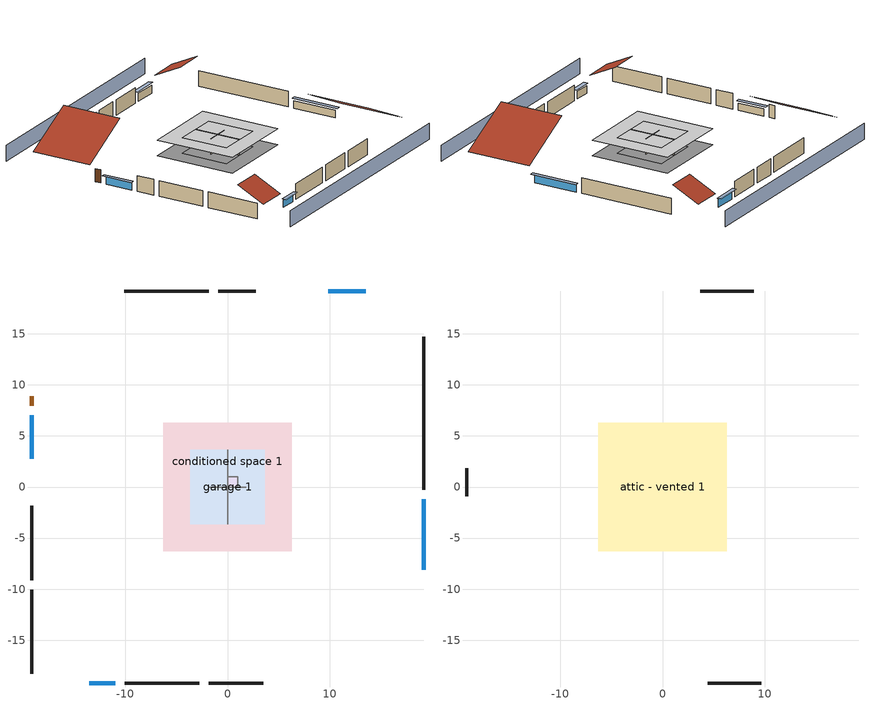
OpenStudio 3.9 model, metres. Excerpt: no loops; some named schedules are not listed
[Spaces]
garage 1
 floor foundation (Slab1 construction): -3.66,-3.66 -3.66,3.66 3.66,3.66 3.66,-3.66 z0
 wall outside (Wall1 construction): -10.07,-19.18 -2.75,-19.18 z0:2.44
 wall outside (Wall2 construction): -19.18,-1.82 -19.18,-9.14 z0:2.44
 wall outside (Wall12 construction): 2.76,19.18 -0.9,19.18 z0:2.44
 wall to conditioned space 1 (Wall5 construction Reversed): 0,-3.66 0,3.66 z0:2.44
 wall to conditioned space 1 (Wall6 construction Reversed): 1.83,0 -1.83,0 z0:2.44
conditioned space 1
 floor foundation (Slab2 construction): -6.28,-6.28 -6.28,6.28 6.28,6.28 6.28,-6.28 z0
 wall outside (Wall3 construction): 19.18,-0.26 19.18,14.68 z0:2.44
 wall outside (Wall4 construction): -1.82,-19.18 3.48,-19.18 z0:2.44
 wall outside (Wall7 construction): -19.18,-10.07 -19.18,-18.25 z0:2.44
 wall outside (Wall8 construction): -1.82,19.18 -10.13,19.18 z0:2.44
 wall outside (AdiabaticWallConstruction): 19.18,-8.1 19.18,-1.19 z0:1.16; -13.52,-19.18 -10.99,-19.18 / -19.18,7.02 -19.18,2.78 z0:1.13; 13.52,19.18 9.87,19.18 z0:1.22
 wall outside (AdiabaticWallConstruction 1): -19.18,8.86 -19.18,7.95 z0:2.03
 window (WindowConstruction): 19.18,-8.1 19.18,-1.19 z0:1.16
 window (WindowConstruction 1): -13.52,-19.18 -11,-19.18 z0:1.13
 window (WindowConstruction 2): -19.18,7.02 -19.18,2.78 z0:1.13
 window (WindowConstruction 3): 13.52,19.18 9.87,19.18 z0:1.22
 door (Door): -19.18,8.86 -19.18,7.95 z0:2.03
central ac and furnace airloop ret air space
 floor adiabatic (AdiabaticConst): 0,0 0,1 1,1 1,0 z0
 wall adiabatic (AdiabaticConst): 0,1 0,0 1,0 1,1 0,1 z0:1
 ceiling adiabatic (AdiabaticConst): 1,0 1,1 0,1 0,0 z1
attic - vented 1
 floor to garage 1 (Floor1 construction): -3.66,-3.66 -3.66,3.66 3.66,3.66 3.66,-3.66 z2.44
 floor to conditioned space 1 (Floor2 construction Reversed): -6.28,-6.28 -6.28,6.28 6.28,6.28 6.28,-6.28 z2.44
 wall outside (Wall9 construction): 4.41,-19.18 9.66,-19.18 z0:2.44
 wall outside (Wall10 construction): 8.94,19.18 3.69,19.18 z0:2.44
 wall outside (Wall11 construction): -19.18,1.85 -19.18,-0.9 z0:2.44
 roof outside (Roof1 construction): 19.18,-9.03,2.44 10.1,-9.03,6.98 10.1,-19.18,6.98 19.18,-19.18,2.44
 roof outside (Roof2 construction): -14.45,-19.18,2.44 -14.45,-14.95,4.56 -19.18,-14.95,4.56 -19.18,-19.18,2.44
 roof outside (Roof3 construction): 14.45,19.18,2.44 14.45,14.95,4.56 19.18,14.95,4.56 19.18,19.18,2.44
 roof outside (Roof4 construction): -19.18,9.79,2.44 -10.78,9.79,6.64 -10.78,19.18,6.64 -19.18,19.18,2.44
shading: 19.18,23.75 -19.18,23.75 / -19.18,-23.75 19.18,-23.75 z0:2.44; 19.18,-0.89 19.18,-8.4 19.79,-8.4 19.79,-0.89 z1.46; -10.69,-19.18 -13.82,-19.18 -13.82,-19.79 -10.69,-19.79 z1.43; -19.18,2.47 -19.18,7.32 -19.79,7.32 -19.79,2.47 z1.43; 9.57,19.18 13.82,19.18 13.82,19.79 9.57,19.79 z1.52
[Site]
Portland Intl Arpt_OR: Latitude {deg}=45.59; Longitude {deg}=-122.6; Time Zone {hr}=-8; Elevation {m}=33; Terrain=Suburbs; Keep Site Location Information=Yes
[Site:GroundTemperature:Shallow]
10.2558, 8.96328, 8.85977, 9.47314, 11.9355, 14.3863, 16.5111, 17.8571, 17.9714, 16.8767, 14.8061, 12.4304
[Site:WaterMainsTemperature]
Calculation Method=Schedule; Temperature Schedule=mains temperature schedule
[Building]
Building 1
[Material] Roughness=Rough
Name | Thickness {m} | Conductivity {W/m-K} | Density {kg/m3} | Specific Heat {J/kg-K} | Thermal Absorptance | Solar Absorptance | Visible Absorptance
slate or tile shingles | 0.01905 | 0.840978 | 1899.972 | 799.717 | 0.9 | 0.75 | 0.75
roof rigid ins | 0.00329814 | 0.029427 | 32.04 | 1214.23 | 0.9 | 0.7 | 0.7
osb sheathing 0.5 in. | 0.0127 | 0.115458 | 512.64 | 1214.23 | 0.9 | 0.6 | 0.6
wood siding | 0.0254 | 0.102417 | 544.68 | 1172.36 | 0.9 | 0.85 | 0.85
osb sheathing 0.5 in. 1 | 0.0127 | 0.115458 | 512.64 | 1214.23 | 0.9 | 0.7 | 0.7
wall stud and cavity | 0.1397 | 0.727959 | 139.0536 | 1170.24 | 0.9 | 0.6 | 0.6
wall stud and cavity 1 | 0.1397 | 0.0951301 | 139.0536 | 1170.24 | 0.9 | 0.7 | 0.7
gypsum board | 0.0127 | 0.160291 | 801 | 837.4 | 0.9 | 0.6 | 0.6
osb sheathing 0.5 in. 2; osb sheathing 0.5 in. 3 | 0.0127 | 0.115458 | 512.64 | 1214.23
wall stud and cavity 2 | 0.1397 | 0.0856282 | 139.0536 | 1170.24 | 0.9 | 0.7 | 0.7
ceiling stud and cavity | 0.1397 | 1.39189 | 65.682 | 1177.47 | 0.9 | 0.7 | 0.7
ceiling stud and cavity 1 | 0.1397 | 0.118061 | 65.682 | 1177.47 | 0.9 | 0.7 | 0.7
concrete 4.0 in. | 0.1016 | 1.803125 | 2242.8 | 837.4 | 0.9 | 0.7 | 0.7
floor covering | 0.0127 | 0.0450781 | 54.468 | 1339.84 | 0.9 | 0.9 | 0.9
wood siding 1; wood siding 2 | 0.0254 | 0.102417 | 544.68 | 1172.36
wall rigid ins | 0.512978 | 0.029427 | 32.04 | 1214.23 | 0.9 | 0.7 | 0.7
wall stud and cavity 3 | 0.0889 | 0.380278 | 52.3479 | 1209.89 | 0.9 | 0.7 | 0.7
door material | 0.04445 | 0.0612267 | 512.64 | 1214.23 | 0.9 | 0.7 | 0.7
wall stud and cavity 4 | 0.0889 | 0.391764 | 83.0341 | 1211.67 | 0.9 | 0.7 | 0.7
furniture material conditioned space 1; furniture material garage 1 | 0.1524 | 0.115458 | 640.8 | 1214.23 | 0.9 | 0.6 | 0.6
[Construction]
Roof1 construction; Roof2 construction; Roof3 construction; Roof4 construction: slate or tile shingles, roof rigid ins, osb sheathing 0.5 in.
Wall1 construction; Wall2 construction: wood siding, osb sheathing 0.5 in. 1, wall stud and cavity
Wall3 construction; Wall4 construction: wood siding, osb sheathing 0.5 in. 1, wall stud and cavity 1, gypsum board
Wall5 construction Reversed: gypsum board, wall stud and cavity 2, osb sheathing 0.5 in. 2
Wall6 construction Reversed: gypsum board, wall stud and cavity 2, osb sheathing 0.5 in. 3
Wall7 construction; Wall8 construction: wood siding, osb sheathing 0.5 in. 3, wall stud and cavity 1, gypsum board
Wall9 construction; Wall10 construction; Wall11 construction; Wall12 construction: wood siding, osb sheathing 0.5 in. 3, wall stud and cavity
Floor1 construction: ceiling stud and cavity
Floor2 construction Reversed: gypsum board, ceiling stud and cavity 1
Slab1 construction: concrete 4.0 in.
Slab2 construction: concrete 4.0 in., floor covering
WindowConstruction; WindowConstruction 1; WindowConstruction 2; WindowConstruction 3: WindowMaterial
AdiabaticWallConstruction: wood siding 1, wall rigid ins, wall stud and cavity 3, gypsum board
Door: door material
AdiabaticWallConstruction 1: wood siding 2, wall rigid ins, wall stud and cavity 3, gypsum board
PartitionWallConstruction: gypsum board, wall stud and cavity 4, gypsum board
furniture construction conditioned space 1: furniture material conditioned space 1
furniture construction garage 1: furniture material garage 1
AdiabaticConst: Adiabatic
[WindowMaterial:SimpleGlazingSystem]
WindowMaterial: U-Factor {W/m2-K}=4.31528; Solar Heat Gain Coefficient=0.67
[Material:NoMass]
Adiabatic: Roughness=Rough; Thermal Resistance {m2-K/W}=176.1
[ThermalZone] Multiplier=1; Use Ideal Air Loads=No
Name | Volume {m3} | Thermostat
conditioned space | 384.656 | conditioned space temperature setpoint
attic - vented | 228.873
garage | 130.484
central ac and furnace airloop ret air zone | 1
[Sizing:Zone] Zone Cooling Design Supply Air Temperature Input Method=SupplyAirTemperature; Zone Cooling Design Supply Air Temperature {C}=14; Zone Cooling Design Supply Air Temperature Difference {deltaC}=11.11; Zone Heating Design Supply Air Temperature Input Method=SupplyAirTemperature; Zone Heating Design Supply Air Temperature {C}=40; Zone Heating Design Supply Air Temperature Difference {deltaC}=11.11; Zone Cooling Design Supply Air Humidity Ratio {kg-H2O/kg-air}=0.0085; Zone Heating Design Supply Air Humidity Ratio {kg-H2O/kg-air}=0.008; Cooling Design Air Flow Method=DesignDay; Heating Design Air Flow Method=DesignDay; Account for Dedicated Outdoor Air System=No; Dedicated Outdoor Air System Control Strategy=NeutralSupplyAir; Dedicated Outdoor Air Low Setpoint Temperature for Design {C}=autosize; Dedicated Outdoor Air High Setpoint Temperature for Design {C}=autosize; Zone Load Sizing Method=Sensible Load Only No Latent Load; Zone Latent Cooling Design Supply Air Humidity Ratio Input Method=HumidityRatioDifference; Zone Cooling Design Supply Air Humidity Ratio Difference {kgWater/kgDryAir}=0.005; Zone Latent Heating Design Supply Air Humidity Ratio Input Method=HumidityRatioDifference; Zone Humidification Design Supply Air Humidity Ratio Difference {kgWater/kgDryAir}=0.005; Sizing Option=Coincident
attic - vented; garage; central ac and furnace airloop ret air zone
[Space]
Name | Thermal Zone | Volume {m3}
conditioned space 1 | conditioned space | 384.656
attic - vented 1 | attic - vented | 228.873
garage 1 | garage | 130.484
central ac and furnace airloop ret air space | central ac and furnace airloop ret air zone
[ThermostatSetpoint:DualSetpoint]
conditioned space temperature setpoint: Heating Setpoint Temperature Schedule=heating setpoint; Cooling Setpoint Temperature Schedule=cooling setpoint; Temperature Difference Between Cutout And Setpoint {deltaC}=0
[Foundation:Kiva] Wall Height Above Grade {m}=0.1016; Wall Depth Below Slab {m}=0.2032
Name | Initial Indoor Air Temperature {C}
Foundation Kiva 1 | 13.4258
Foundation Kiva 2 | 20
[Foundation:Kiva:Settings]
Soil Conductivity {W/m-K}=1.3848; Soil Density {kg/m3}=1842.3; Soil Specific Heat {J/kg-K}=418.7; Ground Solar Absorptivity=0.9; Ground Thermal Absorptivity=0.9; Ground Surface Roughness {m}=0.03; Far-Field Width {m}=40; Deep-Ground Boundary Condition=ZeroFlux; Deep-Ground Depth {m}=40; Minimum Cell Dimension {m}=0.2; Maximum Cell Growth Coefficient=3; Simulation Timestep=Timestep
[SurfaceProperty:ExposedFoundationPerimeter] Exposed Perimeter Calculation Method=TotalExposedPerimeter
Name | Total Exposed Perimeter {m}
Slab1 | 18.288
Slab2 | 45.72
[SurfaceProperty:IncidentSolarMultiplier] Incident Solar Multiplier=1; Incident Solar Multiplier Schedule=trans schedule winter=0.85 summer=0.7
Window1; Window2; Window3; Window4
[InternalMass:Definition] Design Level Calculation Method=SurfaceArea
Name | Construction | Surface Area {m2}
partition wall mass | PartitionWallConstruction | 157.749
furniture mass conditioned space 1 | furniture construction conditioned space 1 | 63.09974
furniture mass garage 1 | furniture construction garage 1 | 5.35122
[InternalMass] Multiplier=1
Name | Internal Mass Definition | Space or SpaceType
partition wall mass | partition wall mass | conditioned space 1
furniture mass conditioned space 1 | furniture mass conditioned space 1 | conditioned space 1
furniture mass garage 1 | furniture mass garage 1 | garage 1
[Fan:SystemModel]
central ac and furnace supply fan: Availability Schedule=Always On Discrete; Design Maximum Air Flow Rate {m3/s}=0.427112; Speed Control Method=Discrete; Electric Power Minimum Flow Rate Fraction=0.2; Design Pressure Rise {Pa}=500; Motor Efficiency=1; Motor In Air Stream Fraction=1; Design Electric Power Consumption {W}=autosize; Design Power Sizing Method=PowerPerFlow; Electric Power Per Unit Flow Rate {W/(m3/s)}=794.58; Electric Power Per Unit Flow Rate Per Unit Pressure {W-s/m3-Pa}=1.66667; Fan Total Efficiency=0.7; Motor Loss Radiative Fraction=0; Speed Flow Fraction 1=0.92376; Speed Electric Power Fraction 1=0.78827; Speed Flow Fraction 2=1; Speed Electric Power Fraction 2=1
[EnergyManagementSystem:Sensor]
Name | Output Variable or Output Meter Index Key | Output Variable or Output Meter
central_ac_and_furnace_supply_fan_s; central_ac_and_furnace_supply_fan_s_1 | central ac and furnace supply fan | Fan Electricity Energy
water_heater_amb_temp; fridge_tin_s_1 | garage | Zone Mean Air Temperature
water_heater_amb_rh | garage | Zone Air Relative Humidity
water_heater_T_set | water heater setpoint | Schedule Value
out_pb_s |  | Site Outdoor Air Barometric Pressure
out_wt_s |  | Site Outdoor Air Humidity Ratio
site_vw_s |  | Site Wind Speed
cool_season | cooling season schedule | Schedule Value
central_ac_and_furnace_airloop_Fan_RTF_s | central ac and furnace supply fan | Fan Runtime Fraction Speed 1
central_ac_and_furnace_airloop_Fan_RTF_s_1 | central ac and furnace supply fan | Fan Runtime Fraction Speed 2
central_ac_and_furnace_airloop_AH_MFR_s | Node 8 | System Node Mass Flow Rate
central_ac_and_furnace_airloop_AH_VFR_s | Node 8 | System Node Current Density Volume Flow Rate
central_ac_and_furnace_airloop_AH_Tout_s | Node 8 | System Node Temperature
central_ac_and_furnace_airloop_AH_Wout_s | Node 8 | System Node Humidity Ratio
central_ac_and_furnace_airloop_RA_T_s | Node 11 | System Node Temperature
central_ac_and_furnace_airloop_Ra_W_s | Node 11 | System Node Humidity Ratio
central_ac_and_furnace_airloop_0_DZ_T_s | attic - vented | Zone Air Temperature
central_ac_and_furnace_airloop_0_DZ_W_s | attic - vented | Zone Mean Air Humidity Ratio
natural_vent_s | natural vent schedule | Schedule Value
htg_sp_s | heating setpoint | Schedule Value
clg_sp_s | cooling setpoint | Schedule Value
mech_vent_range_fan_0_sch_s | mech vent range fan 0 schedule | Schedule Value
mech_vent_bath_fan_0_sch_s | mech vent bath fan 0 schedule | Schedule Value
clothes_dryer_exhaust_0_sch_s | clothes_dryer | Schedule Value
htg_load_cond |  | Heating:EnergyTransfer:Zone:CONDITIONED SPACE
clg_load_cond |  | Cooling:EnergyTransfer:Zone:CONDITIONED SPACE
htg_load_duct |  | Heating:EnergyTransfer:Zone:CENTRAL AC AND FURNACE AIRLOOP RET AIR ZONE
clg_load_duct |  | Cooling:EnergyTransfer:Zone:CENTRAL AC AND FURNACE AIRLOOP RET AIR ZONE
s_conv | Floor2 | Surface Inside Face Convection Heat Gain Energy
s_ig | Floor2 | Surface Inside Face Internal Gains Radiation Heat Gain Energy
s_sol | Floor2 | Surface Inside Face Solar Radiation Heat Gain Energy
s_lgt | Floor2 | Surface Inside Face Lights Radiation Heat Gain Energy
s_surf | Floor2 | Surface Inside Face Net Surface Thermal Radiation Heat Gain Energy
s_conv_1 | Slab2 | Surface Inside Face Convection Heat Gain Energy
s_ig_1 | Slab2 | Surface Inside Face Internal Gains Radiation Heat Gain Energy
s_sol_1 | Slab2 | Surface Inside Face Solar Radiation Heat Gain Energy
s_lgt_1 | Slab2 | Surface Inside Face Lights Radiation Heat Gain Energy
s_surf_1 | Slab2 | Surface Inside Face Net Surface Thermal Radiation Heat Gain Energy
ss_sol | Door1 | Surface Inside Face Solar Radiation Heat Gain Energy
ss_lgt | Door1 | Surface Inside Face Lights Radiation Heat Gain Energy
ss_conv | Door1 | Surface Inside Face Convection Heat Gain Energy
ss_ig | Door1 | Surface Inside Face Internal Gains Radiation Heat Gain Energy
ss_surf | Door1 | Surface Inside Face Net Surface Thermal Radiation Heat Gain Energy
ss_conv_1 | Window1 | Surface Inside Face Convection Heat Gain Energy
ss_ig_1 | Window1 | Surface Inside Face Internal Gains Radiation Heat Gain Energy
ss_surf_1 | Window1 | Surface Inside Face Net Surface Thermal Radiation Heat Gain Energy
ss_trans_in | Window1 | Surface Window Transmitted Solar Radiation Rate
ss_back_out | Window1 | Surface Window Shortwave from Zone Back Out Window Heat Transfer Rate
ss_trans_out | Window1 | Surface Inside Face Initial Transmitted Diffuse Transmitted Out Window Solar Radiation Rate
ss_conv_2 | Window2 | Surface Inside Face Convection Heat Gain Energy
ss_ig_2 | Window2 | Surface Inside Face Internal Gains Radiation Heat Gain Energy
ss_surf_2 | Window2 | Surface Inside Face Net Surface Thermal Radiation Heat Gain Energy
ss_trans_in_1 | Window2 | Surface Window Transmitted Solar Radiation Rate
ss_back_out_1 | Window2 | Surface Window Shortwave from Zone Back Out Window Heat Transfer Rate
ss_trans_out_1 | Window2 | Surface Inside Face Initial Transmitted Diffuse Transmitted Out Window Solar Radiation Rate
ss_conv_3 | Window3 | Surface Inside Face Convection Heat Gain Energy
ss_ig_3 | Window3 | Surface Inside Face Internal Gains Radiation Heat Gain Energy
ss_surf_3 | Window3 | Surface Inside Face Net Surface Thermal Radiation Heat Gain Energy
ss_trans_in_2 | Window3 | Surface Window Transmitted Solar Radiation Rate
ss_back_out_2 | Window3 | Surface Window Shortwave from Zone Back Out Window Heat Transfer Rate
ss_trans_out_2 | Window3 | Surface Inside Face Initial Transmitted Diffuse Transmitted Out Window Solar Radiation Rate
ss_conv_4 | Window4 | Surface Inside Face Convection Heat Gain Energy
ss_ig_4 | Window4 | Surface Inside Face Internal Gains Radiation Heat Gain Energy
ss_surf_4 | Window4 | Surface Inside Face Net Surface Thermal Radiation Heat Gain Energy
ss_trans_in_3 | Window4 | Surface Window Transmitted Solar Radiation Rate
ss_back_out_3 | Window4 | Surface Window Shortwave from Zone Back Out Window Heat Transfer Rate
ss_trans_out_3 | Window4 | Surface Inside Face Initial Transmitted Diffuse Transmitted Out Window Solar Radiation Rate
s_conv_2 | Wall3 | Surface Inside Face Convection Heat Gain Energy
s_ig_2 | Wall3 | Surface Inside Face Internal Gains Radiation Heat Gain Energy
s_sol_2 | Wall3 | Surface Inside Face Solar Radiation Heat Gain Energy
s_lgt_2 | Wall3 | Surface Inside Face Lights Radiation Heat Gain Energy
s_surf_2 | Wall3 | Surface Inside Face Net Surface Thermal Radiation Heat Gain Energy
s_conv_3 | Wall4 | Surface Inside Face Convection Heat Gain Energy
s_ig_3 | Wall4 | Surface Inside Face Internal Gains Radiation Heat Gain Energy
s_sol_3 | Wall4 | Surface Inside Face Solar Radiation Heat Gain Energy
s_lgt_3 | Wall4 | Surface Inside Face Lights Radiation Heat Gain Energy
s_surf_3 | Wall4 | Surface Inside Face Net Surface Thermal Radiation Heat Gain Energy
s_conv_4 | Wall5 | Surface Inside Face Convection Heat Gain Energy
s_ig_4 | Wall5 | Surface Inside Face Internal Gains Radiation Heat Gain Energy
s_sol_4 | Wall5 | Surface Inside Face Solar Radiation Heat Gain Energy
s_lgt_4 | Wall5 | Surface Inside Face Lights Radiation Heat Gain Energy
[ElectricEquipment:Definition] Design Level Calculation Method=EquipmentLevel
Name | Design Level {W} | Fraction Latent | Fraction Radiant | Fraction Lost
ceiling fan | 19.5131 | 0 | 0.558 | 0
clothes washer | 383.926 | 0.03 | 0.162 | 0.7
clothes dryer | 231.014 | 0.015 | 0.081 | 0.85
dishwasher | 628.905 | 0.3 | 0.18 | 0.4
fridge | 54.7945 | 0 | 0.6 | 0
fridge 2 | 100.822 | 0 | 0.6 | 0
cooking range | 1393.08 | 0.08 | 0.432 | 0.2
misc tv | 365.193 | 0 | 0.6 | 0
misc plug loads | 314.193 | 0.021 | 0.558 | 0.049
whole house fan; mech vent house fan | 0 | 0 | 0 | 1
mech vent house fan cfis | 0 | 0 | 0 | 0
mech vent range fan 0; mech vent bath fan 0 | 30 | 0 | 0 | 1
[ElectricEquipment]
Name | Electric Equipment Definition | Space or SpaceType | Schedule
ceiling fan | ceiling fan | conditioned space 1 | ceiling_fan
clothes washer | clothes washer | conditioned space 1 | clothes_washer
clothes dryer | clothes dryer | conditioned space 1 | clothes_dryer
dishwasher | dishwasher | conditioned space 1 | dishwasher
fridge | fridge | conditioned space 1 | fridge schedule
fridge 1 | fridge 2 | garage 1 | fridge schedule 1
cooking range | cooking range | conditioned space 1 | cooking_range
misc tv | misc tv | conditioned space 1 | plug_loads_tv
misc plug loads | misc plug loads | conditioned space 1 | plug_loads_other
whole house fan | whole house fan | conditioned space 1 | Always On Discrete
mech vent house fan | mech vent house fan | conditioned space 1 | mech vent house fan schedule
mech vent house fan cfis | mech vent house fan cfis | conditioned space 1 | mech vent house fan cfis schedule
mech vent range fan 0 | mech vent range fan 0 | conditioned space 1 | mech vent range fan 0 schedule
mech vent bath fan 0 | mech vent bath fan 0 | conditioned space 1 | mech vent bath fan 0 schedule
[OtherEquipment:Definition] Design Level Calculation Method=EquipmentLevel
Name | Design Level {W} | Fraction Latent | Fraction Radiant | Fraction Lost
water heater sens; central ac and furnace airloop_0 SupSensLkToCond; central ac and furnace airloop_0 SupCondToLv; central ac and furnace airloop_0 RetCondToRP; central ac and furnace airloop_0 RetSensLkToRP; central ac and furnace airloop_0 SupCondToDZ; central ac and furnace airloop_0 RetCondToDZ; central ac and furnace airloop_0 SupSensLkToDZ; mech vent house fan sensible load | 0 | 0 | 0 | 0
water heater lat; central ac and furnace airloop_0 SupLatLkToCond; central ac and furnace airloop_0 RetLatLkToRP; central ac and furnace airloop_0 SupLatLkToDZ; mech vent house fan latent load | 0 | 1 | 0 | 0
water heater energy adjustment1 | 0.01 | 0 | 0 | 1
clothes dryer 2 | 3069.06 | 0.015 | 0.081 | 0.85
cooking range 2 | 0 | 0.08 | 0.432 | 0.2
general water use sensible | -43.4886 | 0 | 0.6 | 0
general water use latent | 44.1266 | 1 | 0 | 0
[OtherEquipment]
Name | Other Equipment Definition | Space or SpaceType | Schedule | Fuel Type
water heater sens | water heater sens | garage 1 | Always On Discrete
water heater lat | water heater lat | garage 1 | Always On Discrete
water heater energy adjustment1 | water heater energy adjustment1 | garage 1 | Always On Discrete | Electricity
clothes dryer 1 | clothes dryer 2 | conditioned space 1 | clothes_dryer | NaturalGas
cooking range 1 | cooking range 2 | conditioned space 1 | cooking_range | Electricity
general water use sensible | general water use sensible | conditioned space 1 | general water use schedule
general water use latent | general water use latent | conditioned space 1 | general water use schedule
central ac and furnace airloop_0 SupSensLkToCond | central ac and furnace airloop_0 SupSensLkToCond | conditioned space 1 | Always On Discrete
central ac and furnace airloop_0 SupLatLkToCond | central ac and furnace airloop_0 SupLatLkToCond | conditioned space 1 | Always On Discrete
central ac and furnace airloop_0 SupCondToLv | central ac and furnace airloop_0 SupCondToLv | conditioned space 1 | Always On Discrete
central ac and furnace airloop_0 RetCondToRP | central ac and furnace airloop_0 RetCondToRP | central ac and furnace airloop ret air space | Always On Discrete
central ac and furnace airloop_0 RetSensLkToRP | central ac and furnace airloop_0 RetSensLkToRP | central ac and furnace airloop ret air space | Always On Discrete
central ac and furnace airloop_0 RetLatLkToRP | central ac and furnace airloop_0 RetLatLkToRP | central ac and furnace airloop ret air space | Always On Discrete
central ac and furnace airloop_0 SupCondToDZ | central ac and furnace airloop_0 SupCondToDZ | attic - vented 1 | Always On Discrete
central ac and furnace airloop_0 RetCondToDZ | central ac and furnace airloop_0 RetCondToDZ | attic - vented 1 | Always On Discrete
central ac and furnace airloop_0 SupSensLkToDZ | central ac and furnace airloop_0 SupSensLkToDZ | attic - vented 1 | Always On Discrete
central ac and furnace airloop_0 SupLatLkToDZ | central ac and furnace airloop_0 SupLatLkToDZ | attic - vented 1 | Always On Discrete
mech vent house fan sensible load | mech vent house fan sensible load | conditioned space 1 | Always On Discrete
mech vent house fan latent load | mech vent house fan latent load | conditioned space 1 | Always On Discrete
[WaterUse:Equipment:Definition]
Name | Peak Flow Rate {m3/s}
clothes washer | 6.56062e-06
dishwasher | 4.76352e-06
[Lights:Definition] Design Level Calculation Method=LightingLevel; Fraction Radiant=0.6; Fraction Visible=0.2; Return Air Fraction=0
Name | Lighting Level {W}
interior lighting | 206.596
garage lighting | 7.24282
[Lights] Fraction Replaceable=1
Name | Lights Definition | Space or SpaceType | Schedule
interior lighting | interior lighting | conditioned space 1 | lighting_interior
garage lighting | garage lighting | garage 1 | lighting_garage
[Exterior:Lights:Definition]
exterior lighting: Design Level {W}=7.09205
[Exterior:Lights]
exterior lighting: Exterior Lights Definition=exterior lighting; Schedule=exterior lighting schedule
[People:Definition]
occupants: Number of People Calculation Method=People; Number of People {people}=2; Fraction Radiant=0.314171; Sensible Heat Fraction=0.56303; Carbon Dioxide Generation Rate {m3/s-W}=0; Enable ASHRAE 55 Comfort Warnings=No; Mean Radiant Temperature Calculation Type=EnclosureAveraged
[People]
occupants: People Definition=occupants; Space or SpaceType=conditioned space 1; Number of People Schedule=occupants; Activity Level Schedule=occupants activity schedule; Multiplier=1
[ZoneMixing] Schedule=Always On Continuous; Design Flow Rate Calculation Method=Flow/Zone; Design Flow Rate {m3/s}=0
Name | Zone or Space | Source Zone or Space
central ac and furnace airloop_0 ZoneMixDZToCond mix | conditioned space | attic - vented
central ac and furnace airloop_0 ZoneMixCondToDZ mix; whole house fan mix | attic - vented | conditioned space
[SpaceInfiltration:DesignFlowRate] Schedule=Always On Discrete; Design Flow Rate Calculation Method=Flow/Space; Design Flow Rate {m3/s}=0
Name | Space or SpaceType
natural vent flow; whole house fan flow; infil flow | conditioned space 1
attic_vented 1 duct leakage imbalance infil flow | attic - vented 1
[SpaceInfiltration:EffectiveLeakageArea] Schedule=Always On Discrete
Name | Space or SpaceType | Effective Air Leakage Area {cm2} | Stack Coefficient | Wind Coefficient
infil garage 1 | garage 1 | 407.755 | 0.000129147 | 4.38083e-05
infil attic - vented 1 | attic - vented 1 | 7041.35 | 0.000226005 | 3.73274e-05
